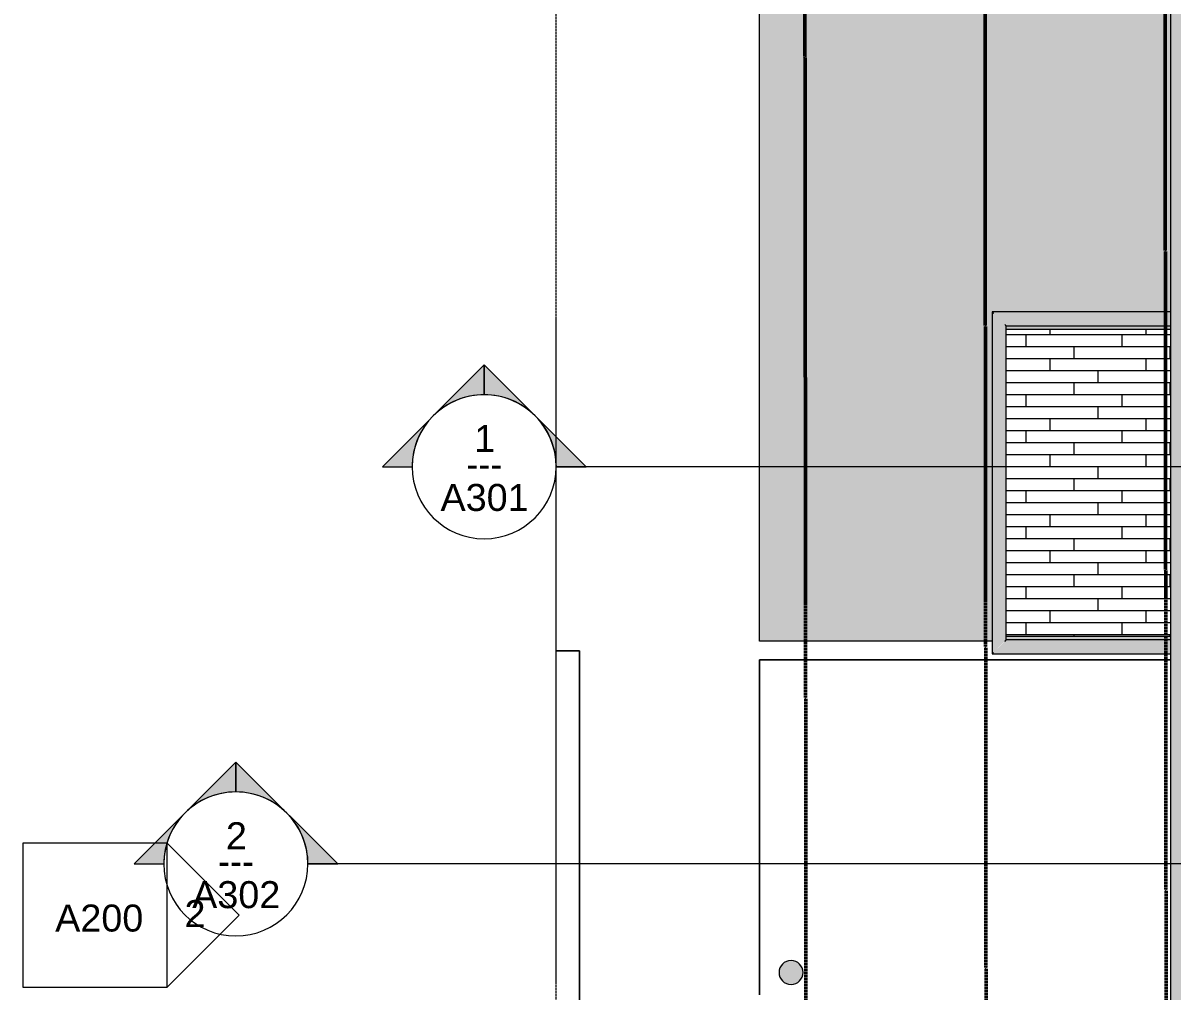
# Model space of a CAD drawing. Header units: inches. Extents: x -4250 to -935, y 9756 to 12395.
# Drawn here: x -4249.7 to -3866.4, y 11436.3 to 11758.9 of the extents above; entities that cross this region are included whole.
import ezdxf

# ---------------------------------------------------------------- set-up
doc = ezdxf.new("R2010")
doc.units = ezdxf.units.IN
doc.header["$MEASUREMENT"] = 0
doc.linetypes.add('Aligning Line 1_8_', pattern=[0.25, 0.125, -0.125])
doc.linetypes.add('Double Dash 3_8_', pattern=[1, 0.375, -0.125, 0.125, -0.125, 0.125, -0.125])
for name, color, linetype, lineweight in [('0-1', 7, 'Continuous', 5), ('A-FLOR-3', 192, 'Continuous', 5), ('A-FLOR-HRAL', 11, 'Continuous', 9), ('A-FLOR-PATT-1', 8, 'Continuous', 9), ('A-WALL-2', 113, 'Continuous', 9), ('C-PROP-LINE', 91, 'Double Dash 3_8_', 50), ('C-TOPO', 7, 'Continuous', 9), ('E-LITE-EQPM', 33, 'Continuous', 9), ('G-ANNO-SYMB-1', 147, 'Aligning Line 1_8_', 9), ('G-ANNO-SYMB-2', 111, 'Continuous', 9)]:
    doc.layers.add(name, color=color, linetype=linetype, lineweight=lineweight)
doc.styles.add('Arial', font='arial.ttf', dxfattribs={"height": 9})
doc.styles.add('Century Gothic_1', font='ufonts.com_century-gothic.ttf', dxfattribs={"height": 9})

# ---------------------------------------------------------------- blocks, each defined once
blk = doc.blocks.new('CTR  - Topography_rvt-1-FLOOR PLAN - ROOF')
at = {"layer": 'C-TOPO'}
for p, q in [((-4004.25, 11748.18), (-4004.25, 11776.81)), ((-4004.25, 11571.67), (-4004.25, 11748.18)), ((-4004.25, 11552.9), (-4004.25, 11571.67)), ((-3998.55, 11552.9), (-4004.25, 11552.9)), ((-3991.66, 11552.9), (-3998.55, 11552.9)), ((-3965.48, 11552.9), (-3991.66, 11552.9)), ((-3957.99, 11552.9), (-3965.48, 11552.9)), ((-3926.72, 11552.9), (-3957.99, 11552.9)), ((-4064.23, 11549.59), (-4071.97, 11549.59)), ((-4071.97, 11549.59), (-4064.23, 11549.59)), ((-4064.23, 11535.94), (-4064.23, 11549.59)), ((-4064.23, 11549.59), (-4064.23, 11535.94)), ((-3996.64, 11546.59), (-4004.23, 11546.59)), ((-4004.23, 11546.59), (-4004.23, 11522.73)), ((-4004.23, 11522.73), (-4004.23, 11546.59)), ((-4004.23, 11546.59), (-3996.64, 11546.59)), ((-3969.35, 11546.59), (-3996.64, 11546.59)), ((-3996.64, 11546.59), (-3969.35, 11546.59)), ((-3961.54, 11546.59), (-3969.35, 11546.59)), ((-3969.35, 11546.59), (-3961.54, 11546.59)), ((-3913.45, 11546.59), (-3961.54, 11546.59)), ((-3961.54, 11546.59), (-3913.45, 11546.59)), ((-3867.29, 11546.59), (-3913.45, 11546.59)), ((-3913.45, 11546.59), (-3867.29, 11546.59)), ((-4064.23, 11476.2), (-4064.23, 11535.94)), ((-4064.23, 11535.94), (-4064.23, 11476.2)), ((-4004.23, 11522.73), (-4004.23, 11504.65)), ((-4004.23, 11504.65), (-4004.23, 11522.73)), ((-4004.23, 11504.65), (-4004.23, 11434.99)), ((-4004.23, 11434.99), (-4004.23, 11504.65)), ((-4064.23, 11245.43), (-4064.23, 11476.2)), ((-4064.23, 11476.2), (-4064.23, 11245.43))]:
    blk.add_line(p, q, dxfattribs=at)
blk = doc.blocks.new('CTR - 1st Phase -Stairs _ Elevators_rvt-1-FLOOR PLAN - ROOF')
at = {"layer": 'G-ANNO-SYMB-1'}
blk.add_line((-4071.96, 9756.49), (-4071.96, 12280.07), dxfattribs=at)
blk = doc.blocks.new('Basic Wall _ EXT - FIBER CEMENT - SMALL - ___-2145935-FLOOR PLAN - ROOF')
at = {"layer": 'A-WALL-2'}
blk.add_hatch(color=256, dxfattribs=at).paths.add_polyline_path([(-3867.29, 9973.63), (-3851.85, 9989.12), (-3851.85, 12109.72), (-3867.29, 12125.15), (-3867.29, 9983.22)], flags=0)
blk.add_line((-3867.29, 12125.15), (-3867.29, 9973.63), dxfattribs=at)
blk = doc.blocks.new('Pathway_Cooper_McGraw-Edison _BSC-BRC_Round - Pathway_Cooper_McGraw-Edison _BSC-BRC_Round-2028611-FLOOR PLAN - ROOF')
at = {"layer": 'E-LITE-EQPM'}
blk.add_hatch(color=256, dxfattribs=at).paths.add_polyline_path([(0, -4), (1.04, -3.86), (2, -3.46), (2.83, -2.83), (3.53, -1.85), (3.86, -1.04), (4, 0), (3.86, 1.04), (3.46, 2), (2.83, 2.83), (2, 3.46), (1.04, 3.86), (0, 4), (-1.04, 3.86), (-2, 3.46), (-2.83, 2.83), (-3.46, 2), (-3.86, 1.04), (-4, 0), (-3.86, -1.04), (-3.46, -2), (-2.83, -2.83), (-2, -3.46), (-1.04, -3.86)], flags=0)
for start, end in [(360, 180), (180, 360)]:
    blk.add_arc((0, 0), 4, start, end, dxfattribs=at)
blk = doc.blocks.new('Railing - Railing-2575215-FLOOR PLAN - ROOF')
at = {"layer": 'A-FLOR-HRAL'}
for points in [[(-3926.72, 11548.59), (-3926.25, 11549.06), (-3926.25, 11662.17), (-3926.72, 11662.62), (-3926.72, 11548.61)], [(-3867.29, 11662.17), (-3867.29, 11662.64), (-3926.71, 11662.62), (-3926.25, 11662.17), (-3870.86, 11662.17)], [(-3922.47, 11658.39), (-3867.29, 11658.39), (-3867.29, 11662.17), (-3926.25, 11662.17), (-3923.12, 11659.03)], [(-3926.25, 11549.06), (-3922.47, 11552.9), (-3922.47, 11658.39), (-3926.25, 11662.17), (-3926.25, 11550.6)], [(-3921.14, 11657.91), (-3867.29, 11657.93), (-3867.29, 11658.39), (-3922.47, 11658.39), (-3922, 11657.91)], [(-3922.47, 11552.84), (-3922, 11553.38), (-3922.02, 11657.93), (-3922.47, 11658.39), (-3922.47, 11552.9)], [(-3922.47, 11549.06), (-3867.29, 11549.06), (-3867.29, 11552.84), (-3922.47, 11552.84), (-3926.25, 11549.06)], [(-3896, 11552.84), (-3867.29, 11552.85), (-3867.29, 11553.31), (-3922.02, 11553.3), (-3922.47, 11552.84), (-3904.38, 11552.84)], [(-3909.08, 11548.59), (-3867.29, 11548.61), (-3867.29, 11549.06), (-3926.25, 11549.06), (-3926.71, 11548.59), (-3911.85, 11548.59)]]:
    blk.add_hatch(color=256, dxfattribs=at).paths.add_polyline_path(points, flags=0)
for p, q in [((-3867.29, 11662.64), (-3926.72, 11662.64)), ((-3926.72, 11662.64), (-3926.72, 11548.59)), ((-3922, 11657.91), (-3867.29, 11657.91)), ((-3922, 11553.31), (-3922, 11657.91)), ((-3867.29, 11553.31), (-3922, 11553.31)), ((-3926.72, 11548.59), (-3867.29, 11548.59))]:
    blk.add_line(p, q, dxfattribs=at)
for points, knots in [([(-3926.72, 11662.64), (-3926.72, 11662.64), (-3926.72, 11662.63), (-3926.69, 11662.6), (-3926.66, 11662.58), (-3926.63, 11662.55), (-3926.61, 11662.52), (-3926.58, 11662.49), (-3926.54, 11662.45), (-3926.5, 11662.41), (-3926.46, 11662.38), (-3926.42, 11662.34), (-3926.35, 11662.27), (-3926.29, 11662.21), (-3926.25, 11662.17)], [0, 0, 0, 0, 0.166667, 0.25, 0.333333, 0.416667, 0.458333, 0.5, 0.583333, 0.666667, 0.708333, 0.75, 0.833333, 1, 1, 1, 1]), ([(-3922.47, 11658.39), (-3922.43, 11658.35), (-3922.37, 11658.28), (-3922.29, 11658.21), (-3922.24, 11658.16), (-3922.21, 11658.12), (-3922.18, 11658.09), (-3922.14, 11658.06), (-3922.12, 11658.03), (-3922.09, 11658.01), (-3922.06, 11657.98), (-3922.03, 11657.95), (-3922.01, 11657.92), (-3922, 11657.91), (-3922, 11657.91)], [0, 0, 0, 0, 0.166667, 0.25, 0.333333, 0.375, 0.416667, 0.5, 0.541667, 0.583333, 0.666667, 0.75, 0.833333, 1, 1, 1, 1]), ([(-3922.47, 11552.84), (-3922.43, 11552.88), (-3922.37, 11552.94), (-3922.29, 11553.02), (-3922.24, 11553.07), (-3922.21, 11553.1), (-3922.18, 11553.14), (-3922.14, 11553.17), (-3922.12, 11553.2), (-3922.09, 11553.22), (-3922.06, 11553.25), (-3922.03, 11553.28), (-3922.01, 11553.31), (-3922, 11553.31), (-3922, 11553.31)], [0, 0, 0, 0, 0.166667, 0.25, 0.333333, 0.375, 0.416667, 0.5, 0.541667, 0.583333, 0.666667, 0.75, 0.833333, 1, 1, 1, 1]), ([(-3926.72, 11548.59), (-3926.72, 11548.59), (-3926.72, 11548.6), (-3926.69, 11548.62), (-3926.66, 11548.65), (-3926.63, 11548.68), (-3926.61, 11548.71), (-3926.58, 11548.73), (-3926.54, 11548.77), (-3926.5, 11548.82), (-3926.46, 11548.85), (-3926.42, 11548.89), (-3926.35, 11548.96), (-3926.29, 11549.02), (-3926.25, 11549.06)], [0, 0, 0, 0, 0.166667, 0.25, 0.333333, 0.416667, 0.458333, 0.5, 0.583333, 0.666667, 0.708333, 0.75, 0.833333, 1, 1, 1, 1])]:
    blk.add_open_spline(points, degree=3, knots=knots, dxfattribs=at)
blk = doc.blocks.new('Walls 65 - Walls 1-2575231-FLOOR PLAN - ROOF')
at = {"layer": 'A-WALL-2'}
blk.add_hatch(color=256, dxfattribs=at).paths.add_polyline_path([(-3922, 11656.85), (-3867.29, 11656.87), (-3867.29, 11657.85), (-3922, 11657.83), (-3922, 11656.87)], flags=0)
for p, q in [((-3867.29, 11657.85), (-3922, 11657.85)), ((-3922, 11656.85), (-3867.29, 11656.85))]:
    blk.add_line(p, q, dxfattribs=at)
blk = doc.blocks.new('Walls 66 - Walls 1-2575246-FLOOR PLAN - ROOF')
at = {"layer": 'A-WALL-2'}
blk.add_hatch(color=256, dxfattribs=at).paths.add_polyline_path([(-3896, 11553.36), (-3867.29, 11553.38), (-3867.29, 11554.36), (-3922, 11554.34), (-3922, 11553.36), (-3904.38, 11553.36)], flags=0)
for p, q in [((-3867.29, 11554.36), (-3922, 11554.36)), ((-3922, 11553.36), (-3867.29, 11553.36))]:
    blk.add_line(p, q, dxfattribs=at)
blk = doc.blocks.new('Family - ___-1878357-FLOOR PLAN - ROOF')
at = {"layer": 'C-PROP-LINE'}
for p, q in [((-3989.61, 12268.69), (-3987.01, 9767.34)), ((-3929.52, 12184.69), (-3927.1, 9853.17)), ((-3869.45, 12124.69), (-3867.12, 9890.98))]:
    blk.add_line(p, q, dxfattribs=at)
blk = doc.blocks.new('Elevation - Detail Number-151647-FLOOR PLAN - ROOF')
at = {"layer": 'G-ANNO-SYMB-2'}
for p, q in [((0.25, 0.25), (-0.25, 0.25)), ((-0.25, 0.25), (-0.25, -0.25)), ((0.25, -0.25), (0.25, 0.25)), ((-0.25, -0.25), (0.25, -0.25))]:
    blk.add_line(p, q, dxfattribs=at)
blk = doc.blocks.new('Elevation - Detail Number-151370-FLOOR PLAN - ROOF')
at = {"layer": 'G-ANNO-SYMB-2'}
for p, q in [((0, 0.25), (-0.25, 0)), ((0.25, 0), (0, 0.25)), ((-0.25, 0), (0.25, 0))]:
    blk.add_line(p, q, dxfattribs=at)
blk = doc.blocks.new('Section - Section Head - Filled-22785-FLOOR PLAN - ROOF')
at = {"layer": 'G-ANNO-SYMB-2'}
h = blk.add_hatch(color=256, dxfattribs=at)
edge = h.paths.add_edge_path(flags=0)
edge.add_line((-0.4268, 0.1768), (-0.25, 0.3536))
edge.add_line((-0.25, 0.3536), (-0.25, 0.25))
edge.add_arc((-0.25, 0), 0.25, 90, 135)
h = blk.add_hatch(color=256, dxfattribs=at)
edge = h.paths.add_edge_path(flags=0)
edge.add_arc((-0.25, 0), 0.25, 45, 90)
edge.add_line((-0.25, 0.25), (-0.25, 0.3536))
edge.add_line((-0.25, 0.3536), (-0.0732, 0.1768))
h = blk.add_hatch(color=256, dxfattribs=at)
edge = h.paths.add_edge_path(flags=0)
edge.add_arc((-0.25, 0), 0.2503, 137.9216, 180)
edge.add_line((-0.5003, 0), (-0.6036, 0))
edge.add_line((-0.6036, 0), (-0.4358, 0.1678))
h = blk.add_hatch(color=256, dxfattribs=at)
edge = h.paths.add_edge_path(flags=0)
edge.add_line((-0.0642, 0.1678), (0.1036, 0))
edge.add_line((0.1036, 0), (0.0003, 0))
edge.add_arc((-0.25, 0), 0.2503, 0, 42.0784)
for p, q in [((-0.25, 0.3536), (-0.4268, 0.1768)), ((-0.25, 0.25), (-0.25, 0.3536)), ((-0.0732, 0.1768), (-0.25, 0.3536)), ((-0.25, 0.3536), (-0.25, 0.25)), ((-0.4358, 0.1678), (-0.6036, 0)), ((0.1036, 0), (-0.0642, 0.1678)), ((-0.6036, 0), (-0.5003, 0)), ((0.0003, 0), (0.1036, 0))]:
    blk.add_line(p, q, dxfattribs=at)
for centre, radius, start, end in [((-0.2503, 0), 0.25, 360, 180), ((-0.25, 0), 0.25, 90, 135), ((-0.25, 0), 0.25, 45, 90), ((-0.25, 0), 0.2503, 137.9216, 180), ((-0.25, 0), 0.2503, 0, 42.0784), ((-0.2503, 0), 0.25, 180, 360)]:
    blk.add_arc(centre, radius, start, end, dxfattribs=at)

msp = doc.modelspace()

# ---------------------------------------------------------------- hatches: boundary and pattern name
at = {"layer": 'A-FLOR-3'}
msp.add_hatch(color=256, dxfattribs=at).paths.add_polyline_path([(-3998.55, 11552.9), (-3926.72, 11552.9), (-3926.71, 11662.64), (-3867.29, 11662.64), (-3867.29, 11830.99), (-4004.25, 11830.99), (-4004.23, 11552.9), (-3998.55, 11552.9)], flags=0)
at = {"layer": 'A-FLOR-PATT-1'}
h = msp.add_hatch(dxfattribs=at)
h.set_pattern_fill('FP_43', color=256, style=0, pattern_type=2)
h.set_pattern_definition([(0, (-2819.362, 10887.079), (0, 4), []), (90, (-2819.362, 10887.079), (-8, 8), [4, -28]), (90, (-2803.362, 10891.079), (-8, 8), [4, -28])])
h.paths.add_polyline_path([(-3922, 11553.31), (-3867.29, 11553.31), (-3867.29, 11553.36), (-3922, 11553.35)], flags=0)
h.paths.add_polyline_path([(-3921.14, 11554.36), (-3867.29, 11554.36), (-3867.29, 11656.85), (-3922, 11656.84), (-3922, 11554.36)], flags=0)
h.paths.add_polyline_path([(-3921.14, 11657.85), (-3867.29, 11657.85), (-3867.29, 11657.91), (-3922, 11657.91), (-3922, 11657.85), (-3921.94, 11657.85)], flags=0)

# ---------------------------------------------------------------- linework, layer by layer
at = {"layer": 'G-ANNO-SYMB-2'}
for p, q in [((-1830.95, 11610.99), (-4071.96, 11610.99)), ((-3439.75, 11478.6), (-4154.72, 11478.6))]:
    msp.add_line(p, q, dxfattribs=at)

# ---------------------------------------------------------------- block references
at = {"layer": '0-1'}
for name in ['CTR - 1st Phase -Stairs _ Elevators_rvt-1-FLOOR PLAN - ROOF', 'CTR  - Topography_rvt-1-FLOOR PLAN - ROOF']:
    msp.add_blockref(name, (0, 0), dxfattribs=at)
at = {"layer": 'A-FLOR-HRAL'}
msp.add_blockref('Railing - Railing-2575215-FLOOR PLAN - ROOF', (0, 0), dxfattribs=at)
at = {"layer": 'A-WALL-2'}
for name in ['Basic Wall _ EXT - FIBER CEMENT - SMALL - ___-2145935-FLOOR PLAN - ROOF', 'Walls 65 - Walls 1-2575231-FLOOR PLAN - ROOF', 'Walls 66 - Walls 1-2575246-FLOOR PLAN - ROOF']:
    msp.add_blockref(name, (0, 0), dxfattribs=at)
at = {"layer": 'C-PROP-LINE'}
msp.add_blockref('Family - ___-1878357-FLOOR PLAN - ROOF', (0, 0), dxfattribs=at)
at = {"layer": 'E-LITE-EQPM'}
msp.add_blockref('Pathway_Cooper_McGraw-Edison _BSC-BRC_Round - Pathway_Cooper_McGraw-Edison _BSC-BRC_Round-2028611-FLOOR PLAN - ROOF', (-3993.72, 11442.42), dxfattribs=at)
at = {"layer": 'G-ANNO-SYMB-2', "xscale": 95.99999999999994, "yscale": 95.99999999999994, "zscale": 95.99999999999994}
for name, p in [('Section - Section Head - Filled-22785-FLOOR PLAN - ROOF', (-4071.96, 11610.99)), ('Section - Section Head - Filled-22785-FLOOR PLAN - ROOF', (-4154.72, 11478.6)), ('Elevation - Detail Number-151647-FLOOR PLAN - ROOF', (-4225.67, 11461.52))]:
    msp.add_blockref(name, p, dxfattribs=at)
at = {"layer": 'G-ANNO-SYMB-2', "extrusion": (0, 0, -1), "xscale": 95.99999999999994, "yscale": 95.99999999999994, "zscale": 95.99999999999994, "rotation": 90.00000000001656}
msp.add_blockref('Elevation - Detail Number-151370-FLOOR PLAN - ROOF', (4201.67, 11461.52), dxfattribs=at)

# ---------------------------------------------------------------- texts
at = {"layer": 'G-ANNO-SYMB-2', "char_height": 9, "attachment_point": 1}
for s, insert, width, style in [('1', (-4099.29, 11624.9), 8.484, 'Arial'), ('---', (-4101.94, 11616.39), 15.453, 'Century Gothic_1'), ('A301', (-4110.53, 11605.26), 35.754, 'Arial'), ('2', (-4182.04, 11492.5), 8.484, 'Arial'), ('---', (-4184.7, 11484), 15.453, 'Century Gothic_1'), ('A302', (-4193.29, 11472.87), 35.754, 'Arial'), ('2', (-4195.84, 11466.54), 8.484, 'Arial'), ('A200', (-4238.94, 11465.07), 35.754, 'Arial')]:
    msp.add_mtext(s, dxfattribs=dict(at, insert=insert, width=width, style=style))

doc.saveas('drawing.dxf')
